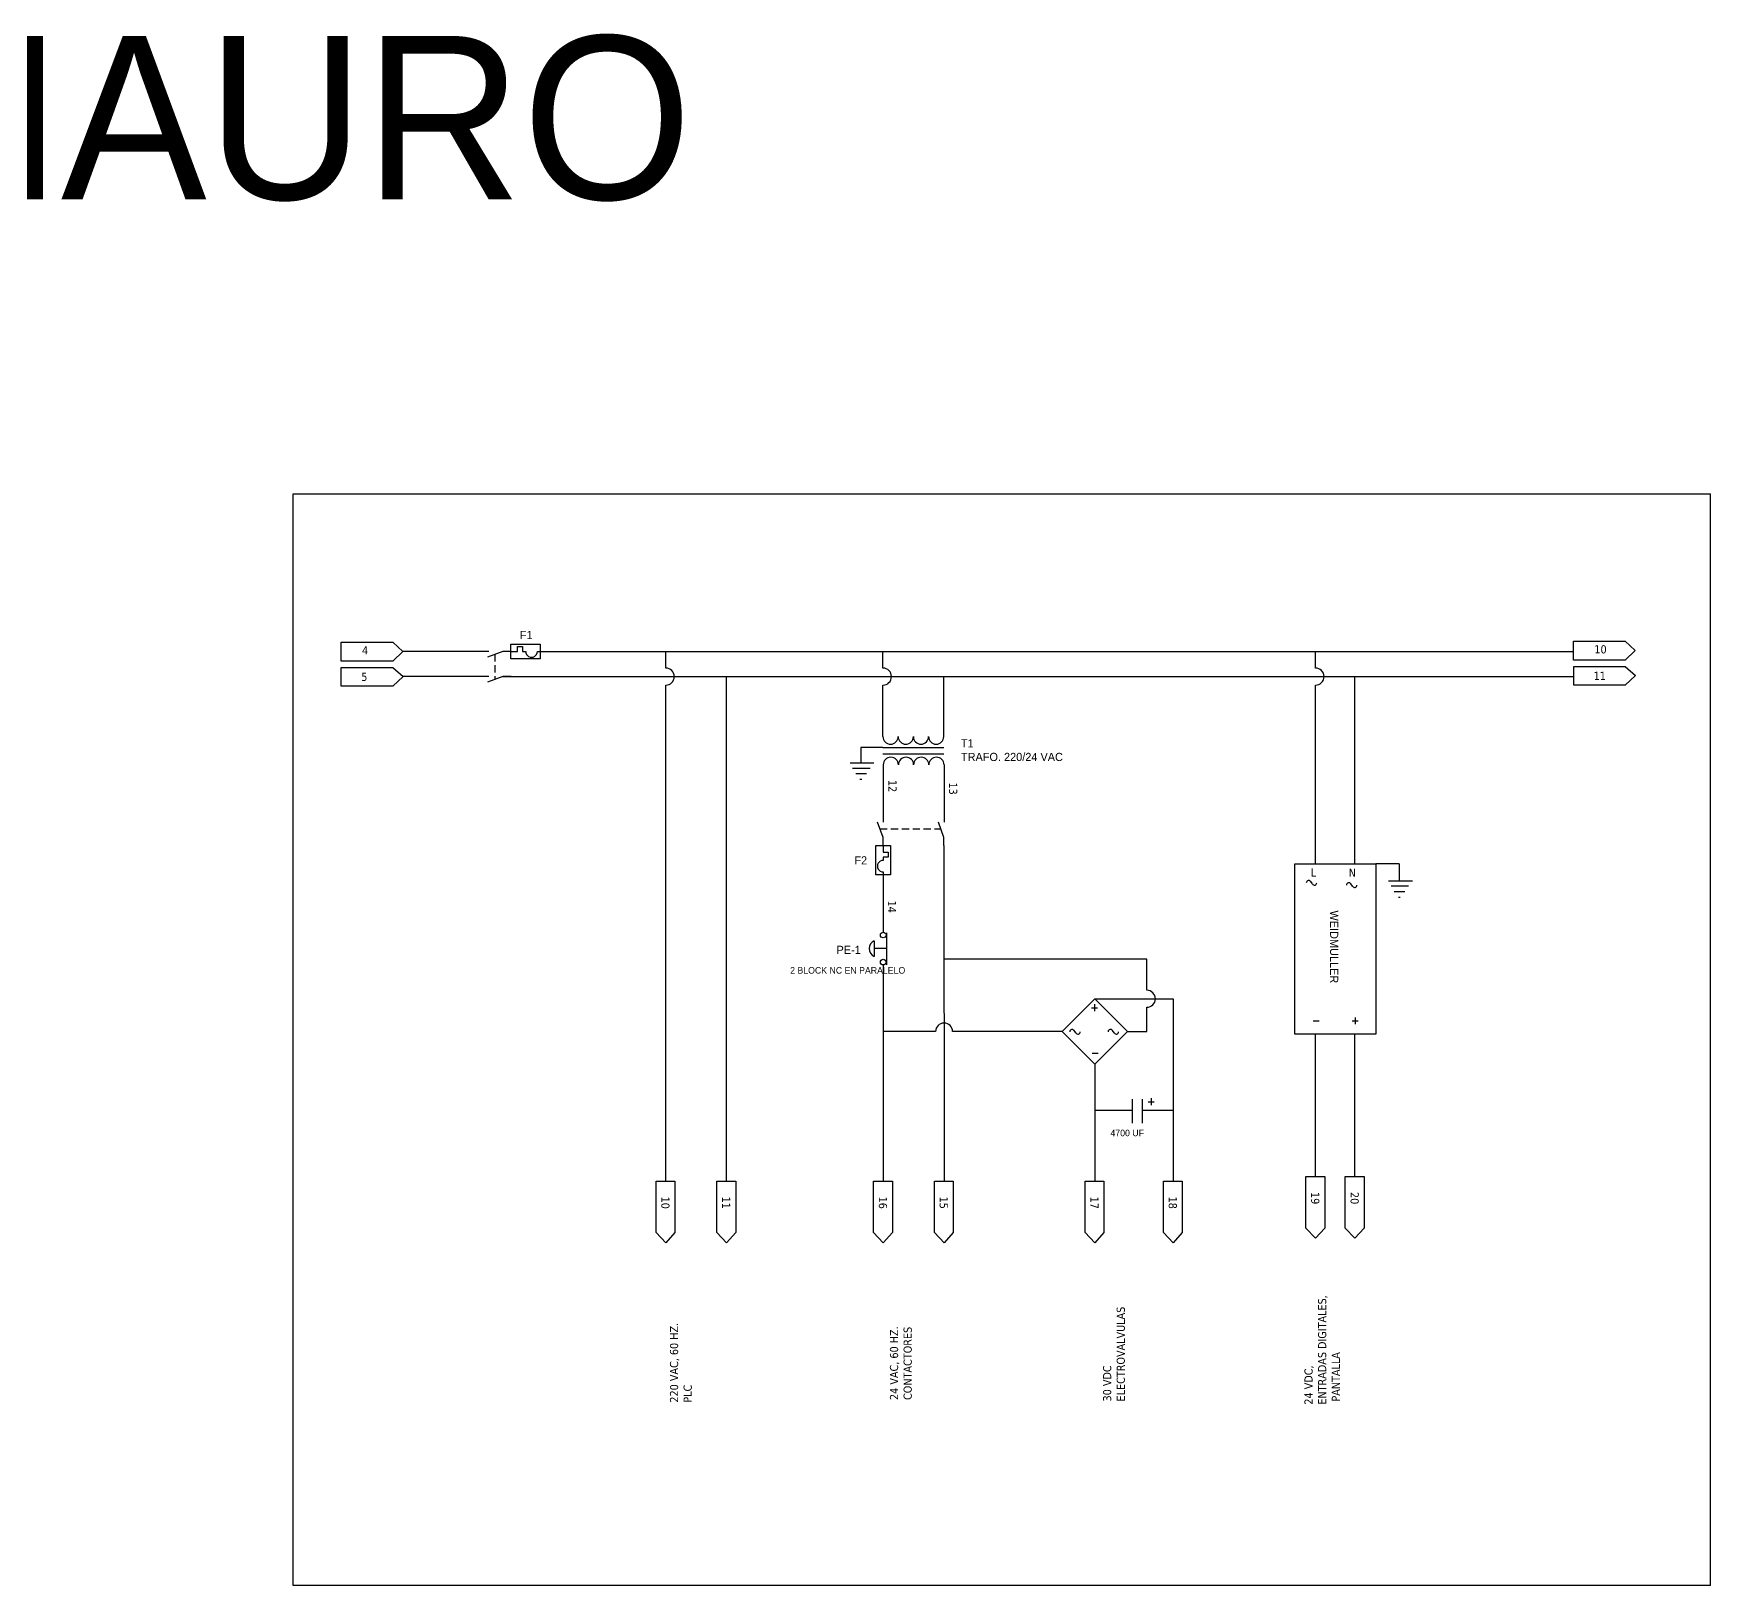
# Model space of a CAD drawing. Header units: millimetres. Extents: x 484 to 5511, y 1144 to 4084.
# Drawn here: x 4460 to 4973, y 1144 to 1619 of the extents above; entities that cross this region are included whole.
import ezdxf

# ---------------------------------------------------------------- set-up
doc = ezdxf.new("R2010")
doc.units = ezdxf.units.MM
doc.linetypes.add('LÍNEAS_OCULTAS2', pattern=[4.7625, 3.175, -1.5875])
doc.layers.add('Capa1', color=7, linetype='LÍNEAS_OCULTAS2')
doc.styles.add('Tahoma', font='tahoma.ttf')

msp = doc.modelspace()

# ---------------------------------------------------------------- linework, layer by layer
for p, q in [((4539.508, 1143.794), (4539.508, 1477.794)), ((4539.508, 1477.794), (4973.303, 1477.794)), ((4973.303, 1143.794), (4973.303, 1477.794)), ((4554.254, 1432.375), (4570.024, 1432.375)), ((4554.254, 1426.612), (4554.254, 1432.375)), ((4570.024, 1432.375), (4573.147, 1429.568)), ((4931.416, 1432.681), (4947.186, 1432.681)), ((4931.416, 1426.918), (4931.416, 1432.681)), ((4947.186, 1432.681), (4950.309, 1429.874)), ((4573.147, 1429.568), (4570.024, 1426.612)), ((4599.377, 1429.568), (4573.147, 1429.568)), ((4603.733, 1429.568), (4599.035, 1427.858)), ((4606.233, 1429.568), (4603.733, 1429.568)), ((4606.206, 1429.566), (4608.206, 1429.566)), ((4608.206, 1431.066), (4609.706, 1431.066)), ((4608.206, 1429.566), (4608.206, 1431.066)), ((4609.706, 1431.066), (4609.706, 1429.566)), ((4609.706, 1429.566), (4610.721, 1429.565)), ((4614.276, 1429.581), (4615.157, 1429.581)), ((4615.155, 1429.568), (4931.416, 1429.568)), ((4653.572, 1424.473), (4653.572, 1429.568)), ((4720.052, 1424.473), (4720.052, 1429.568)), ((4852.441, 1424.473), (4852.441, 1429.568)), ((4947.186, 1426.918), (4931.416, 1426.918)), ((4950.309, 1429.874), (4947.186, 1426.918)), ((4570.024, 1426.612), (4554.254, 1426.612)), ((4554.28, 1424.685), (4570.05, 1424.685)), ((4554.28, 1418.922), (4554.28, 1424.685)), ((4570.05, 1424.685), (4573.173, 1421.878)), ((4573.173, 1421.878), (4570.05, 1418.922)), ((4599.377, 1421.878), (4573.173, 1421.878)), ((4603.733, 1421.878), (4599.035, 1420.168)), ((4603.733, 1421.878), (4931.416, 1421.878)), ((4606.233, 1421.878), (4603.733, 1421.878)), ((4672.182, 1267.517), (4672.182, 1421.878)), ((4738.66, 1403.538), (4738.66, 1421.878)), ((4864.507, 1364.638), (4864.507, 1421.878)), ((4931.442, 1424.991), (4947.212, 1424.991)), ((4931.442, 1419.228), (4931.442, 1424.991)), ((4947.212, 1424.991), (4950.335, 1422.184)), ((4950.335, 1422.184), (4947.212, 1419.228)), ((4570.05, 1418.922), (4554.28, 1418.922)), ((4653.572, 1267.517), (4653.572, 1419.283)), ((4720.05, 1403.538), (4720.05, 1419.283)), ((4852.441, 1364.638), (4852.441, 1419.283)), ((4947.212, 1419.228), (4931.442, 1419.228)), ((4720.05, 1400.215), (4713.257, 1400.214)), ((4713.257, 1400.214), (4713.257, 1395.505)), ((4720.05, 1400.215), (4738.66, 1400.215)), ((4720.05, 1398.305), (4738.66, 1398.305)), ((4709.976, 1395.505), (4717.288, 1395.505)), ((4710.748, 1393.917), (4716.107, 1393.917)), ((4711.701, 1392.193), (4715.017, 1392.193)), ((4720.133, 1394.899), (4720.133, 1377.376)), ((4738.743, 1394.899), (4738.743, 1377.394)), ((4713.019, 1390.469), (4713.564, 1390.469)), ((4720.12, 1372.678), (4718.41, 1377.376)), ((4738.73, 1372.678), (4737.02, 1377.376)), ((4720.12, 1370.178), (4720.12, 1372.678)), ((4738.73, 1370.178), (4738.73, 1372.678)), ((4720.12, 1366.678), (4720.119, 1365.663)), ((4720.12, 1370.178), (4720.12, 1368.178)), ((4720.12, 1368.178), (4721.62, 1368.178)), ((4721.62, 1366.678), (4720.12, 1366.678)), ((4721.62, 1368.178), (4721.62, 1366.678)), ((4738.73, 1370.178), (4738.743, 1267.517)), ((4720.135, 1361.227), (4720.12, 1343.668)), ((4720.135, 1362.107), (4720.135, 1361.227)), ((4878.052, 1364.638), (4870.876, 1364.638)), ((4878.052, 1364.638), (4878.052, 1359.404)), ((4851.487, 1358.44), (4850.958, 1359.15)), ((4863.783, 1357.73), (4863.254, 1358.44)), ((4874.771, 1359.404), (4882.083, 1359.404)), ((4875.543, 1357.816), (4880.902, 1357.816)), ((4876.497, 1356.092), (4879.812, 1356.092)), ((4877.814, 1354.368), (4878.359, 1354.368)), ((4717.334, 1341.048), (4717.334, 1336.288)), ((4721.151, 1343.469), (4721.151, 1333.737)), ((4721.095, 1338.668), (4717.334, 1338.668)), ((4800.814, 1335.46), (4738.743, 1335.46)), ((4800.814, 1325.901), (4800.814, 1335.46)), ((4720.133, 1333.668), (4720.133, 1322.617)), ((4720.133, 1322.617), (4720.133, 1313.299)), ((4783.895, 1320.564), (4785.75, 1320.564)), ((4784.822, 1321.643), (4784.822, 1319.534)), ((4784.884, 1323.306), (4808.842, 1323.306)), ((4800.814, 1313.313), (4800.814, 1320.711)), ((4808.842, 1323.306), (4808.842, 1267.517)), ((4851.678, 1316.544), (4853.533, 1316.544)), ((4863.645, 1316.544), (4865.5, 1316.544)), ((4864.572, 1317.623), (4864.572, 1315.515)), ((4720.133, 1313.299), (4720.133, 1267.517)), ((4736.148, 1313.299), (4720.133, 1313.299)), ((4774.877, 1313.299), (4741.338, 1313.299)), ((4779.083, 1312.859), (4778.554, 1313.569)), ((4790.827, 1312.859), (4790.298, 1313.569)), ((4794.877, 1313.313), (4800.814, 1313.313)), ((4852.441, 1268.915), (4852.441, 1312.464)), ((4864.507, 1268.915), (4864.507, 1312.464)), ((4784.086, 1306.683), (4785.941, 1306.683)), ((4784.87, 1303.306), (4784.87, 1267.517)), ((4784.87, 1289.256), (4796.289, 1289.256)), ((4796.289, 1292.596), (4796.289, 1285.22)), ((4799.515, 1285.22), (4799.515, 1292.596)), ((4799.515, 1289.256), (4808.842, 1289.256)), ((4801.208, 1291.798), (4803.064, 1291.798)), ((4802.136, 1292.877), (4802.136, 1290.768)), ((4849.485, 1253.145), (4849.485, 1268.915)), ((4849.485, 1268.915), (4855.248, 1268.915)), ((4855.248, 1268.915), (4855.248, 1253.145)), ((4861.551, 1253.145), (4861.551, 1268.915)), ((4861.551, 1268.915), (4867.315, 1268.915)), ((4867.315, 1268.915), (4867.315, 1253.145)), ((4650.616, 1251.748), (4650.616, 1267.517)), ((4650.616, 1267.517), (4656.379, 1267.517)), ((4656.379, 1267.517), (4656.379, 1251.748)), ((4669.225, 1251.748), (4669.225, 1267.517)), ((4669.225, 1267.517), (4674.989, 1267.517)), ((4674.989, 1267.517), (4674.989, 1251.748)), ((4717.177, 1251.748), (4717.177, 1267.517)), ((4717.177, 1267.517), (4722.94, 1267.517)), ((4722.94, 1267.517), (4722.94, 1251.748)), ((4735.787, 1251.748), (4735.787, 1267.517)), ((4735.787, 1267.517), (4741.55, 1267.517)), ((4741.55, 1267.517), (4741.55, 1251.748)), ((4781.914, 1251.748), (4781.914, 1267.517)), ((4781.914, 1267.517), (4787.677, 1267.517)), ((4787.677, 1267.517), (4787.677, 1251.748)), ((4805.886, 1251.748), (4805.886, 1267.517)), ((4805.886, 1267.517), (4811.649, 1267.517)), ((4811.649, 1267.517), (4811.649, 1251.748)), ((4852.441, 1250.022), (4849.485, 1253.145)), ((4855.248, 1253.145), (4852.441, 1250.022)), ((4864.507, 1250.022), (4861.551, 1253.145)), ((4867.315, 1253.145), (4864.507, 1250.022)), ((4653.572, 1248.624), (4650.616, 1251.748)), ((4656.379, 1251.748), (4653.572, 1248.624)), ((4672.182, 1248.624), (4669.225, 1251.748)), ((4674.989, 1251.748), (4672.182, 1248.624)), ((4720.133, 1248.624), (4717.177, 1251.748)), ((4722.94, 1251.748), (4720.133, 1248.624)), ((4738.743, 1248.624), (4735.787, 1251.748)), ((4741.55, 1251.748), (4738.743, 1248.624)), ((4784.87, 1248.624), (4781.914, 1251.748)), ((4787.677, 1251.748), (4784.87, 1248.624)), ((4808.842, 1248.624), (4805.886, 1251.748)), ((4811.649, 1251.748), (4808.842, 1248.624)), ((4973.303, 1143.794), (4539.508, 1143.794))]:
    msp.add_line(p, q)
for points in [[(4606.206, 1427.286), (4606.206, 1431.846), (4615.155, 1431.846), (4615.155, 1427.286)], [(4717.84, 1370.178), (4722.4, 1370.178), (4722.4, 1361.228), (4717.84, 1361.228)], [(4846.06, 1364.638), (4870.876, 1364.638), (4870.876, 1312.464), (4846.06, 1312.464)], [(4774.877, 1313.299), (4784.884, 1323.306), (4794.877, 1313.313), (4784.87, 1303.306)]]:
    msp.add_lwpolyline(points, close=True)
for centre in [(4720.12, 1342.808), (4720.12, 1334.528)]:
    msp.add_circle(centre, 0.86)
for centre, radius, start, end in [((4612.496, 1429.576), 1.78, 179.83778, 0.15027), ((4653.572, 1421.878), 2.595, 270, 90), ((4720.052, 1421.878), 2.595, 270, 90), ((4852.441, 1421.878), 2.595, 270, 90), ((4722.376, 1403.538), 2.326, 180, 0), ((4727.028, 1403.538), 2.326, 180, 0), ((4731.681, 1403.538), 2.326, 180, 0), ((4736.333, 1403.538), 2.326, 180, 0), ((4722.459, 1394.899), 2.326, 0, 180), ((4727.112, 1394.899), 2.326, 0, 180), ((4731.764, 1394.899), 2.326, 0, 180), ((4736.416, 1394.899), 2.326, 0, 180), ((4720.131, 1363.887), 1.78, 89.83778, 270.15027), ((4850.336, 1358.796), 0.715, 29.60154, 180), ((4852.106, 1358.796), 0.715, 209.93263, 0), ((4862.632, 1358.087), 0.715, 29.60154, 180), ((4864.402, 1358.087), 0.715, 209.93263, 0), ((4718.469, 1338.668), 2.637, 115.48921, 244.51079), ((4800.814, 1323.306), 2.595, 270, 90), ((4738.743, 1313.299), 2.595, 0, 180), ((4777.933, 1313.215), 0.715, 29.60154, 180), ((4789.677, 1313.215), 0.715, 29.60154, 180), ((4779.703, 1313.215), 0.715, 209.93263, 0), ((4791.447, 1313.215), 0.715, 209.93263, 0)]:
    msp.add_arc(centre, radius, start, end)
at = {"layer": 'Capa1', "ltscale": 0.7}
for p, q in [((4601.302, 1428.683), (4601.302, 1420.993)), ((4719.159, 1375.318), (4737.769, 1375.318))]:
    msp.add_line(p, q, dxfattribs=at)

# ---------------------------------------------------------------- texts
at = {"insert": (3435.691, 1617.908), "char_height": 50, "attachment_point": 1}
msp.add_mtext_dynamic_manual_height_columns('DIAGRAMA ALAMBRADO POR MAURO', width=1563.01901, gutter_width=15, heights=[0], dxfattribs=at)
at = {"attachment_point": 1}
for s, insert, char_height, width in [('F1', (4608.913, 1435.871), 2.5, 7.30496), ('T1\\PTRAFO. 220/24 VAC', (4743.916, 1402.722), 2.5, 41.02888), ('F2', (4711.307, 1366.911), 2.5, 7.30496), ('PE-1', (4705.838, 1339.525), 2.5, 7.30496), ('2 BLOCK NC EN PARALELO', (4691.65, 1333.01), 2, 41.71319), ('4700 UF', (4789.676, 1283.252), 2, 15.34884)]:
    msp.add_mtext(s, dxfattribs=dict(at, insert=insert, char_height=char_height, width=width))
at = {"char_height": 2.5, "attachment_point": 1, "style": 'Tahoma'}
for s, insert, width in [('4', (4560.618, 1431.175), 15.27778), ('10', (4937.781, 1431.481), 15.27778), ('5', (4560.387, 1423.065), 15.27778), ('11', (4937.55, 1423.37), 15.27778), ('L', (4850.989, 1363.205), 2.91491), ('N', (4862.596, 1363.125), 3.06572)]:
    msp.add_mtext(s, dxfattribs=dict(at, insert=insert, width=width))
for s, insert, width, rotation in [('12', (4724.237, 1390.262), 4.54973, 270), ('13', (4742.777, 1389.492), 5.79093, 270), ('14', (4724.054, 1353.373), 4.54973, 270), ('19', (4853.595, 1264.175), 15.27778, 270), ('20', (4865.661, 1264.175), 15.27778, 270), ('10', (4654.726, 1262.777), 15.27778, 270), ('11', (4673.335, 1262.777), 15.27778, 270), ('16', (4721.287, 1262.777), 15.27778, 270), ('15', (4739.897, 1262.777), 15.27778, 270), ('17', (4786.024, 1262.777), 15.27778, 270), ('18', (4809.996, 1262.777), 15.27778, 270), ('24 VDC,\\PENTRADAS DIGITALES,\\P PANTALLA', (4849.047, 1199.122), 35.33326, 90), ('30 VDC\\PELECTROVALVULAS', (4787.408, 1200.096), 45.04191, 90), ('220 VAC, 60 HZ.\\PPLC', (4654.862, 1199.737), 54.93704, 90), ('24 VAC, 60 HZ.\\PCONTACTORES', (4722.189, 1200.548), 59.45217, 90)]:
    msp.add_mtext(s, dxfattribs=dict(at, insert=insert, width=width, rotation=rotation))
at = {"insert": (4859.39, 1350.335), "char_height": 2.5, "width": 29.62121, "attachment_point": 1, "rotation": 270}
msp.add_mtext('WEIDMULLER', dxfattribs=at)

doc.saveas('drawing.dxf')
